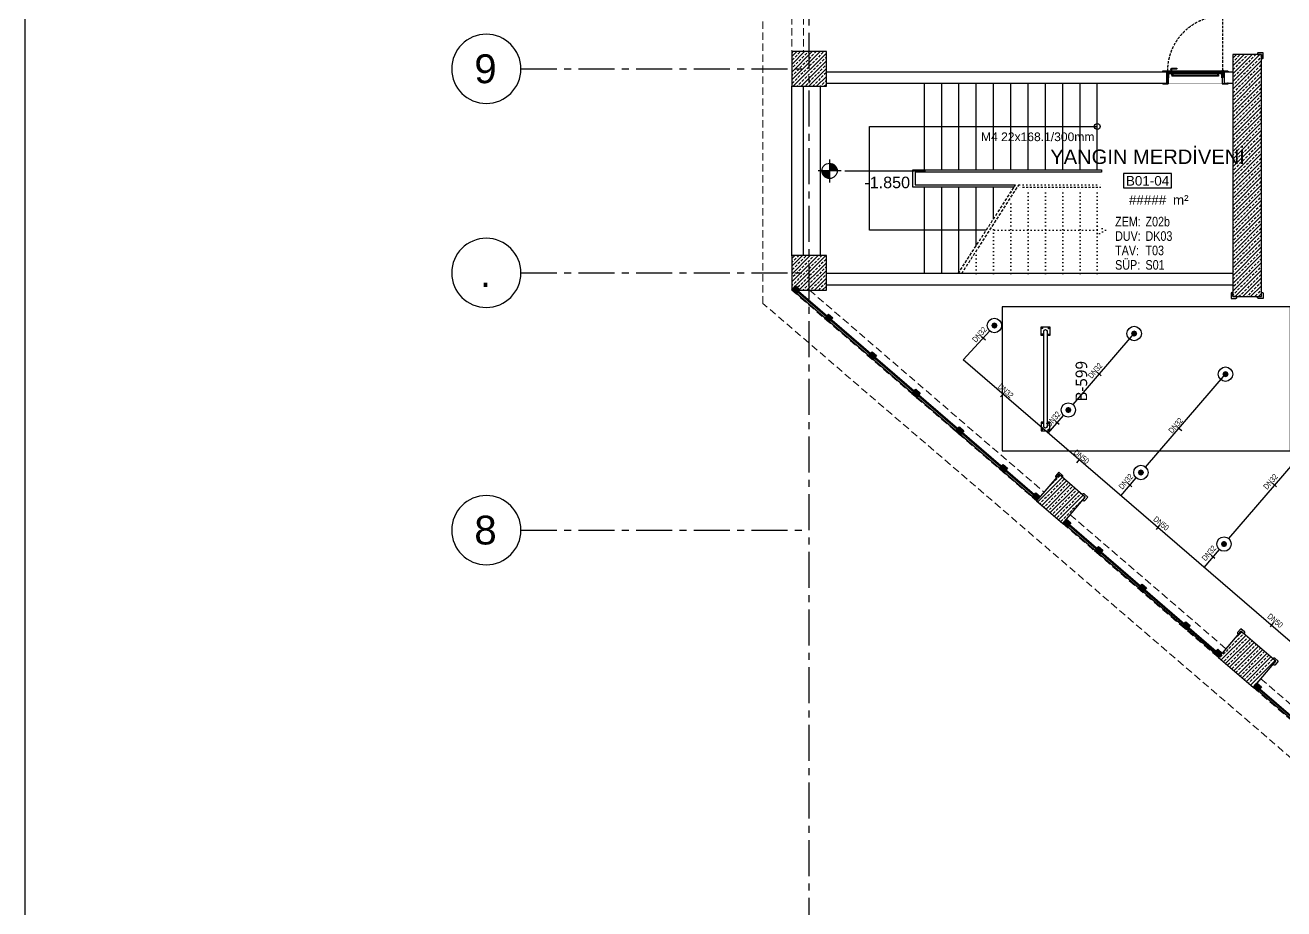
# Model space of a CAD drawing. Header units: millimetres. Extents: x -379292 to 1221486, y 92049 to 447512.
# Drawn here: x 272528 to 294363, y 146253 to 161577 of the extents above; entities that cross this region are included whole.
import ezdxf
from ezdxf.enums import TextEntityAlignment as Align
from ezdxf.lldxf.tags import DXFTag

# ---------------------------------------------------------------- set-up
doc = ezdxf.new("R2010")
doc.units = ezdxf.units.MM
for name, pattern in [('( Hidden )', [0.375, 0.25, -0.125]), ('CENTER', [2, 1.25, -0.25, 0.25, -0.25]), ('DOT', [6.35, 0, -6.35]), ('HIDDEN', [9.525, 6.35, -3.175])]:
    doc.linetypes.add(name, pattern=pattern)
for name, color, linetype in [('-M-YNGN-BORUID', 7, 'Continuous'), ('-M-YNGN-BORUUZUN', 7, 'Continuous'), ('-M-YNGN-BORUYUK', 7, 'Continuous'), ('-M-YNGN-SPR-YUK', 7, 'Continuous'), ('-M-YNGN-ZON5-CAP-', 7, 'Continuous'), ('-M-YNGN-ZON5-SPR-', 7, 'Continuous'), ('010-05', 1, 'Continuous'), ('05_AXIS', 211, 'CENTER'), ('05_AXIS NAME', 7, 'Continuous'), ('05_CONCRETE VIEW', 142, 'Continuous'), ('05_DOOR', 2, 'Continuous'), ('05_EQUIPMENT', 1, 'Continuous'), ('05_HANDRAIL', 153, 'Continuous'), ('05_HATCH 1', 101, 'Continuous'), ('05_HATCH CONCRETE', 141, 'Continuous'), ('05_HATCH SOLID-1', 252, 'Continuous'), ('05_HATCH SOLID-2', 253, 'Continuous'), ('05_MATERIAL TEXT', 112, 'Continuous'), ('05_PLAN LEVEL', 2, 'Continuous'), ('05_ROOM M2', 161, 'Continuous'), ('05_ROOM NAME', 153, 'Continuous'), ('05_ROOM NUMBER', 152, 'Continuous'), ('05_STAIRS', 52, 'Continuous'), ('05_STAIRS ARROW', 2, 'Continuous'), ('05_STEEL HIDDEN', 61, 'HIDDEN'), ('05_SYMBOL', 2, 'Continuous'), ('05_TEXT 2.5', 212, 'Continuous'), ('05_WALL', 3, 'Continuous'), ('202-A-Y-MahalAd', 141, 'Continuous')]:
    doc.layers.add(name, color=color, linetype=linetype)
doc.layers.add('-M-YNGN-SPR-CAPCIZGI', color=188, linetype='Continuous', plot=False)
doc.layers.add('-M-YNGN-ZON5', color=11, linetype='SP', lineweight=30)
doc.layers.add('06_FORMWORK HIDDEN', color=252, linetype='HIDDEN2', lineweight=0)
doc.styles.add('CIZGI', font='tahoma.ttf', dxfattribs={"width": 0.8, "oblique": 20})
doc.styles.add('DIM', font='arial.ttf')
doc.styles.add('HCAD', font='HCAD.SHX', dxfattribs={"width": 0.8, "height": 0.2})
doc.styles.add('PIPESIZE', font='hcad.shx', dxfattribs={"width": 0.8})
doc.styles.add('SPR-NOT', font='romans.shx')
doc.styles.get("Standard").update_dxf_attribs({"font": 'segoeuil.ttf'})
doc.styles.add('YAZI-2', font='arial.ttf', dxfattribs={"height": 2})
doc.styles.add('YAZI-2.5', font='arial.ttf', dxfattribs={"height": 2.5})
doc.styles.add('YAZI-3', font='arial.ttf', dxfattribs={"height": 3})
doc.styles.add('YAZI-5', font='arial.ttf', dxfattribs={"height": 5})
tags = doc.linetypes.add('HIDDEN2', pattern=[0.1875, 0.125, -0.0625]).pattern_tags.tags
tags[6:7] = [DXFTag(74, 4), DXFTag(75, 0), DXFTag(340, '0'), DXFTag(46, 0.0), DXFTag(50, 0.0), DXFTag(44, 0.0), DXFTag(45, 0.0)]
tags[4:5] = [DXFTag(74, 4), DXFTag(75, 0), DXFTag(340, '0'), DXFTag(46, 0.0), DXFTag(50, 0.0), DXFTag(44, 0.0), DXFTag(45, 0.0)]
doc.linetypes.add('SP', pattern='A,2,-0.1,["SP",CIZGI,S=0.14,R=0.2,X=0,Y=-0.07],-0.255', length=2.355)
pattern_1 = [(270, (-695728.2336, -3493868.9414), (1.3748153225, -2.38125), [1.5875, -3.175]), (30, (-695728.2336, -3493868.9414), (1.3748153315, 2.3812499948), [1.5875, -3.175]), (330, (-695728.2336, -3493868.9414), (2.749630654, -5.2e-09), [-3.175, 1.5875])]
pattern_2 = [(225, (905000, -3e-07), (67.351921, -67.351921), []), (225, (904932.65, -3e-07), (67.351921, -67.351921), [47.625, -23.8125])]

# ---------------------------------------------------------------- blocks, each defined once
blk = doc.blocks.new('AWAKS ADI')
at = {"layer": '05_AXIS NAME', "color": 2}
blk.add_circle((0, 0), 6, dxfattribs=at)
at = {"layer": '05_AXIS NAME', "style": 'YAZI-5'}
blk.add_attdef('AKSADI', text='', height=5, dxfattribs=at).set_placement((0, 0), align=Align.MIDDLE_CENTER)
blk = doc.blocks.new('202_Aks')
at = {"layer": '05_AXIS', "ltscale": 500}
for p, q in [((0, -182300), (0, 5000)), ((-5000, -117300), (0, -117300)), ((-5000, -120838), (0, -120838)), ((-5000, -125300), (0, -125300))]:
    blk.add_line(p, q, dxfattribs=at)
at = {"layer": '05_AXIS NAME'}
ref = blk.add_blockref('AWAKS ADI', (-5600, -117300), dxfattribs=dict(at, xscale=-100, yscale=100, zscale=100))
ref.add_attrib('AKSADI', '9', dxfattribs={"height": 500, "style": 'YAZI-5'}).set_placement((-5614, -117298), align=Align.MIDDLE_CENTER)
ref = blk.add_blockref('AWAKS ADI', (-5600, -120838), dxfattribs=dict(at, xscale=-100, yscale=100, zscale=100))
ref.add_attrib('AKSADI', '.', dxfattribs={"height": 500, "style": 'YAZI-5'}).set_placement((-5614, -120835), align=Align.MIDDLE_CENTER)
ref = blk.add_blockref('AWAKS ADI', (-5600, -125300), dxfattribs=dict(at, xscale=-100, yscale=100, zscale=100))
ref.add_attrib('AKSADI', '8', dxfattribs={"height": 500, "style": 'YAZI-5'}).set_placement((-5614, -125298), align=Align.MIDDLE_CENTER)
blk = doc.blocks.new('başlık')
at = {"layer": '05_MATERIAL TEXT', "style": 'DIM', "width": 0.8}
for s, p in [('ZEM:', (0, 50)), ('DUV:', (0, -100)), ('TAV:', (0, -250)), ('SÜP:', (0, -400))]:
    blk.add_text(s, height=100, dxfattribs=at).set_placement(p, align=Align.MIDDLE_LEFT)
blk = doc.blocks.new('MAHAL')
at = {"layer": '05_ROOM NUMBER'}
blk.add_lwpolyline([(-5.46, -10.75), (4.54, -10.75), (4.54, -7.75), (-5.46, -7.75)], close=True, dxfattribs=at)
at = {"layer": '05_HATCH SOLID-1', "xscale": 0.02, "yscale": 0.02, "zscale": 0.02}
blk.add_blockref('başlık', (-7.21, -18.75), dxfattribs=at)
at = {"layer": '05_MATERIAL TEXT', "style": 'DIM', "width": 0.8}
for tag, p in [('ZEMİN', (-0.89, -17.75)), ('DUVAR', (-0.89, -20.75)), ('TAVAN', (-0.89, -23.75)), ('SÜPÜRGELİK', (-0.89, -26.75))]:
    blk.add_attdef(tag, text='', height=2, dxfattribs=at).set_placement(p, align=Align.MIDDLE_LEFT)
at = {"layer": '05_ROOM M2', "insert": (6.45, -13.24), "char_height": 2, "attachment_point": 5, "style": 'YAZI-2'}
blk.add_mtext_dynamic_manual_height_columns('m²', width=6.9387, gutter_width=625, heights=[0], dxfattribs=at)
at = {"layer": '05_ROOM M2', "style": 'YAZI-2'}
blk.add_attdef('MAHALM2', text='', height=2, dxfattribs=at).set_placement((-0.46, -13.25), align=Align.MIDDLE_CENTER)
at = {"layer": '05_ROOM NAME', "style": 'YAZI-3'}
for tag, p in [('INGMAHALADI', (-0.46, 0.75)), ('TURMAHALADI', (-0.46, -4.25))]:
    blk.add_attdef(tag, text='', height=3, dxfattribs=at).set_placement(p, align=Align.MIDDLE_CENTER)
at = {"layer": '05_ROOM NUMBER', "style": 'YAZI-2'}
blk.add_attdef('MAHALNO', text='', height=2, dxfattribs=at).set_placement((-0.46, -9.25), align=Align.MIDDLE_CENTER)
blk = doc.blocks.new('202_Vida')
at = {"color": 0, "linetype": 'ByBlock', "ltscale": 0.2}
for points in [[(1, 0), (-1, 0)], [(0, 1), (0, -1)]]:
    blk.add_lwpolyline(points, dxfattribs=at)
at = {"color": 0, "linetype": 'ByBlock'}
for radius in [0.42, 0.23, 0.155]:
    blk.add_circle((0, 0), radius, dxfattribs=at)
blk = doc.blocks.new('202_Stoper')
at = {"color": 0, "linetype": 'ByBlock'}
for points in [[(-750, -30), (-750, -75), (-900, -75), (-900, 75), (-750, 75), (-750, 30)], [(750, -30), (750, -75), (900, -75), (900, 75), (750, 75), (750, 30)]]:
    blk.add_lwpolyline(points, dxfattribs=at)
blk.add_lwpolyline([(825, -30, 1), (825, 30), (-825, 30, 1), (-825, -30)], format="xyb", close=True, dxfattribs=at)
at = {"color": 0, "linetype": 'ByBlock', "yscale": 10, "zscale": 10, "rotation": 180}
for p, xscale in [((-877, 53), -10), ((-772, 53), 10), ((772, 53), -10), ((877, 53), 10)]:
    blk.add_blockref('202_Vida', p, dxfattribs=dict(at, xscale=xscale))
at = {"color": 0, "linetype": 'ByBlock', "yscale": 10, "zscale": 10}
for p, xscale in [((-877, -52), 10), ((-772, -52), -10), ((772, -52), 10), ((877, -52), -10)]:
    blk.add_blockref('202_Vida', p, dxfattribs=dict(at, xscale=xscale))
blk = doc.blocks.new('202_Mahalblok')
at = {"color": 0, "linetype": 'ByBlock', "flags": 128}
blk.add_lwpolyline([(0, 0), (0, 5000), (2500, 5000), (2500, 0)], close=True, dxfattribs=at)
at = {"color": 252}
blk.add_blockref('202_Stoper', (1250, 750), dxfattribs=at)
at = {"color": 0, "linetype": 'ByBlock', "ltscale": 25}
blk.add_attdef('MAHALNO', text='', height=200, dxfattribs=at).set_placement((1209, 1390), align=Align.BOTTOM_CENTER)
blk = doc.blocks.new('202_KorkulukDikme')
at = {"ltscale": 25}
h = blk.add_hatch(color=253, dxfattribs=at)
h.dxf.hatch_style = 1
h.paths.add_polyline_path([(-50, 0), (-50, 100), (50, 100), (50, 0)])
at = {"color": 0, "linetype": 'ByBlock', "ltscale": 25}
blk.add_lwpolyline([(-50, 0), (-50, 100), (50, 100), (50, 0)], close=True, dxfattribs=at)
blk = doc.blocks.new('*U20')
at = {"ltscale": 25}
h = blk.add_hatch(color=253, dxfattribs=at)
h.dxf.hatch_style = 1
h.paths.add_polyline_path([(100, 60), (5502, 60), (5502, 10), (100, 10)])
at = {"color": 0, "linetype": 'ByBlock', "ltscale": 25}
blk.add_lwpolyline([(100, 60), (5502, 60), (5502, 10), (100, 10)], close=True, dxfattribs=at)
blk.add_lwpolyline([(100, 45), (5502, 45)], dxfattribs=at)
at = {"ltscale": 25}
for p in [(50, 0), (801, 0), (1801, 0), (2801, 0), (3801, 0), (4801, 0), (5552, 0)]:
    blk.add_blockref('202_KorkulukDikme', p, dxfattribs=at)
blk = doc.blocks.new('*U21')
at = {"ltscale": 25}
h = blk.add_hatch(color=253, dxfattribs=at)
h.dxf.hatch_style = 1
h.paths.add_polyline_path([(100, 60), (3462, 60), (3462, 10), (100, 10)])
at = {"color": 0, "linetype": 'ByBlock', "ltscale": 25}
blk.add_lwpolyline([(100, 60), (3462, 60), (3462, 10), (100, 10)], close=True, dxfattribs=at)
blk.add_lwpolyline([(100, 45), (3462, 45)], dxfattribs=at)
at = {"ltscale": 25}
for p in [(50, 0), (781, 0), (1781, 0), (2781, 0), (3512, 0)]:
    blk.add_blockref('202_KorkulukDikme', p, dxfattribs=at)
blk = doc.blocks.new('*U22')
at = {"ltscale": 25}
h = blk.add_hatch(color=253, dxfattribs=at)
h.dxf.hatch_style = 1
h.paths.add_polyline_path([(100, 60), (4998, 60), (4998, 10), (100, 10)])
at = {"color": 0, "linetype": 'ByBlock', "ltscale": 25}
blk.add_lwpolyline([(100, 60), (4998, 60), (4998, 10), (100, 10)], close=True, dxfattribs=at)
blk.add_lwpolyline([(100, 45), (4998, 45)], dxfattribs=at)
at = {"ltscale": 25}
for p in [(50, 0), (1049, 0), (2049, 0), (3049, 0), (4049, 0), (5048, 0)]:
    blk.add_blockref('202_KorkulukDikme', p, dxfattribs=at)
blk = doc.blocks.new('*U85')
at = {"layer": '05_HANDRAIL', "color": 8}
blk.add_lwpolyline([(-1444, 1500), (-3200, 1500), (-3200, 1800), (70, 1800), (70, 1760), (-3160, 1760), (-3160, 1540), (-1418, 1540)], dxfattribs=at)
at = {"layer": '05_HANDRAIL', "color": 8, "linetype": 'DOT', "ltscale": 10}
blk.add_lwpolyline([(-1352, 1540), (50, 1540), (50, 1500), (-1384, 1500)], dxfattribs=at)
at = {"layer": '05_STAIRS', "color": 8, "flags": 128}
for points in [[(-3000, 1800), (-3000, 3300)], [(-2700, 1800), (-2700, 3300)], [(-2400, 1800), (-2400, 3300)], [(-2100, 1800), (-2100, 3300)], [(-1800, 1800), (-1800, 3300)], [(-1500, 1800), (-1500, 3300)], [(-1200, 1800), (-1200, 3300)], [(-900, 1800), (-900, 3300)], [(-600, 1800), (-600, 3300)], [(-300, 1800), (-300, 3300)], [(0, 1800), (0, 3300)], [(-1928, 750), (-3000, 750), (-3950, 750), (-3950, 2550), (0, 2550)], [(-1444, 1500), (-3200, 1500), (-3200, 1800), (0, 1800)], [(-3000, 0), (-3000, 1500)], [(-2700, 0), (-2700, 1500)], [(-2400, 0), (-2400, 1500)], [(-2100, 484), (-2100, 1500)], [(-1800, 949), (-1800, 1500)]]:
    blk.add_lwpolyline(points, dxfattribs=at)
at = {"layer": '05_STAIRS', "color": 8, "linetype": '( Hidden )', "ltscale": 200}
for points in [[(-2413, 0), (-1418, 1540)], [(-2353, 0), (-1358, 1540)]]:
    blk.add_lwpolyline(points, dxfattribs=at)
at = {"layer": '05_STAIRS', "color": 8, "linetype": 'DOT', "ltscale": 10, "flags": 128}
for points in [[(-1500, 1413), (-1500, 1500)], [(-1500, 0), (-1500, 1321)], [(0, 1500), (-1384, 1500)], [(-1200, 0), (-1200, 1500)], [(-900, 0), (-900, 1500)], [(-600, 0), (-600, 1500)], [(-300, 0), (-300, 1500)], [(0, 0), (0, 1500)], [(0, 750), (-1869, 750)], [(-1800, 0), (-1800, 856)], [(0, 825), (0, 675), (145, 750), (0, 825)], [(-2100, 0), (-2100, 392)]]:
    blk.add_lwpolyline(points, dxfattribs=at)
at = {"layer": '05_STAIRS ARROW', "color": 8, "ltscale": 2}
blk.add_circle((0, 2550), 50, dxfattribs=at)
blk = doc.blocks.new('PLAN KOT IKILI')
at = {"layer": '05_PLAN LEVEL'}
h = blk.add_hatch(color=2, dxfattribs=at)
h.paths.add_polyline_path([(0, 2), (0, 0), (2, 0, 0.414214)])
h.paths.add_polyline_path([(0, 0), (-2, 0, 0.414214), (0, -2)])
at = {"layer": '05_PLAN LEVEL', "color": 2}
for p, q in [((3, 0), (-3, 0)), ((0, 3), (0, -3)), ((4, 0), (25, 0))]:
    blk.add_line(p, q, dxfattribs=at)
blk.add_circle((0, 0), 2, dxfattribs=at)
at = {"layer": '05_PLAN LEVEL', "style": 'YAZI-3'}
for tag, p in [('BITMISKOT', (15, 3)), ('KABAKOT', (15, -3))]:
    blk.add_attdef(tag, text='', height=3, dxfattribs=at).set_placement(p, align=Align.MIDDLE)
blk = doc.blocks.new('bariyer')
at = {"color": 8, "ltscale": 25}
blk.add_lwpolyline([(0, -70), (15, -70, 0.414214), (30, -55), (30, 30), (-55, 30, 0.414214), (-70, 15), (-70, 0), (0, 0)], format="xyb", close=True, dxfattribs=at)
blk = doc.blocks.new('VIDA')
at = {"layer": '05_EQUIPMENT'}
h = blk.add_hatch(dxfattribs=at)
h.set_pattern_fill('LINE', color=256, scale=0.1, angle=150, style=0)
h.set_pattern_definition([(330, (-3585.31887, 6072.20274), (0.03125, 0.05412658774), [])])
h.paths.add_polyline_path([(-0.1, -0.3), (-0.1, -1.7), (0.1, -1.7), (0.1, -0.3)])
h.paths.add_polyline_path([(-0.1, -0.3), (0.1, -0.3), (0, 0)])
for p, q in [((-0.1, -0.3), (0, 0)), ((0.1, -0.3), (0, 0)), ((0, -2), (-0.2, -2)), ((0.1, -1.7), (-0.1, -1.7)), ((0.1, -2), (-0.1, -2)), ((0, -2), (0, -2)), ((0.2, -2), (0, -2)), ((0, -2), (0, -2)), ((0, -2), (0, -2))]:
    blk.add_line(p, q, dxfattribs=at)
for points in [[(-0.2, -2), (-0.1, -2), (-0.1, -0.3)], [(0.2, -2), (0.1, -2), (0.1, -0.3)]]:
    blk.add_lwpolyline(points, dxfattribs=at)
blk = doc.blocks.new('*U100')
at = {"color": 8}
blk.add_wipeout([(0, 5), (0, -206), (1000, -206), (1000, 5)], dxfattribs=at)
at = {"layer": '010-05', "ltscale": 7}
h = blk.add_hatch(dxfattribs=at)
h.set_pattern_fill('ANSI37', color=8, scale=0.1, angle=540, style=0)
h.set_pattern_definition([(225, (19752.8965, 13790.6787), (0.224506403, -0.224506403), []), (315, (19752.8965, 13790.6787), (0.224506403, 0.224506403), [])])
edge = h.paths.add_edge_path(flags=16)
edge.add_line((28, -35), (28, -44))
edge.add_line((28, -44), (22, -44))
edge.add_line((22, -44), (22, -37))
edge.add_arc((26, -39), 4.69, 56.5428, 159.2569, ccw=False)
edge = h.paths.add_edge_path()
edge.add_line((29, -33), (29, -45))
edge.add_line((29, -45), (21, -45))
edge.add_line((21, -45), (21, -31))
edge.add_line((21, -31), (34, -31))
edge.add_line((34, -31), (32, -31))
edge.add_arc((32, -34), 2.82, 91.1093, 165.5986)
edge = h.paths.add_edge_path(flags=16)
edge.add_arc((32, -34), 3.82, 143.4668, 165.5986, ccw=False)
edge.add_line((29, -32), (22, -32))
edge.add_line((22, -32), (22, -35))
edge.add_arc((26, -42), 8.25, 70.1103, 120.2945, ccw=False)
edge.add_line((28, -34), (28, -33))
edge.add_line((28, -33), (29, -33))
h = blk.add_hatch(dxfattribs=at)
h.set_pattern_fill('ANSI37', color=8, scale=0.1, angle=540, style=0)
h.set_pattern_definition([(315, (-21740.32198, 13790.6787), (-0.224506403, -0.224506403), []), (225, (-21740.32198, 13790.6787), (-0.224506403, 0.224506403), [])])
edge = h.paths.add_edge_path(flags=16)
edge.add_line((972, -35), (972, -44))
edge.add_line((972, -44), (978, -44))
edge.add_line((978, -44), (978, -37))
edge.add_arc((974, -39), 4.69, 20.7431, 123.4572)
edge = h.paths.add_edge_path()
edge.add_line((971, -33), (971, -45))
edge.add_line((971, -45), (979, -45))
edge.add_line((979, -45), (979, -31))
edge.add_line((979, -31), (966, -31))
edge.add_line((966, -31), (968, -31))
edge.add_arc((968, -34), 2.82, 14.4014, 88.8907, ccw=False)
edge = h.paths.add_edge_path(flags=16)
edge.add_arc((968, -34), 3.82, 14.4014, 36.5332)
edge.add_line((971, -32), (978, -32))
edge.add_line((978, -32), (978, -35))
edge.add_arc((974, -42), 8.25, 59.7055, 109.8897)
edge.add_line((972, -34), (972, -33))
edge.add_line((972, -33), (971, -33))
at = {"layer": '05_HATCH 1'}
h = blk.add_hatch(dxfattribs=at)
h.set_pattern_fill('HONEY', color=8, scale=0.5, angle=270, style=0)
h.set_pattern_definition(pattern_1)
h.paths.add_polyline_path([(40, -3), (44, -9), (956, -9), (960, -3)])
h = blk.add_hatch(dxfattribs=at)
h.set_pattern_fill('HONEY', color=8, scale=0.5, angle=270, style=0)
h.set_pattern_definition(pattern_1)
h.paths.add_polyline_path([(40, -15), (44, -10), (956, -10), (960, -15)])
at = {"color": 8, "linetype": 'HIDDEN', "ltscale": 7}
blk.add_line((21, 21), (21, 973), dxfattribs=at)
at = {"color": 8, "ltscale": 7}
for p, q in [((22, 10), (948, 10)), ((22, 10), (978, 10)), ((22, 9), (22, 10)), ((27, 2), (27, 1)), ((27, 2), (37, 2)), ((27, 1), (37, 1)), ((37, 5), (36, 5)), ((37, 9), (963, 9)), ((963, 2), (37, 2)), ((37, 2), (44, -9)), ((37, 1), (43, -9)), ((905, 60), (822, 60)), ((905, 50), (822, 50)), ((942, 15), (897, 15)), ((897, 15), (897, 10)), ((915, 40), (915, 15)), ((925, 40), (925, 15)), ((942, 15), (942, 10)), ((963, 2), (956, -9)), ((963, 1), (957, -9)), ((963, 5), (964, 5)), ((973, 2), (963, 2)), ((973, 1), (963, 1)), ((973, 2), (973, 1)), ((978, 9), (978, 10)), ((978, 9), (978, 10)), ((963, -27), (22, -27)), ((22, -27), (963, -27)), ((22, -28), (22, -27)), ((963, -28), (22, -28)), ((978, -28), (22, -28)), ((43, -9), (27, -9)), ((27, -20), (37, -20)), ((27, -20), (27, -21)), ((27, -21), (37, -21)), ((33, -28), (963, -28)), ((37, -23), (36, -23)), ((37, -20), (43, -9)), ((37, -21), (44, -10)), ((963, -21), (37, -21)), ((956, -9), (44, -9)), ((956, -10), (44, -10)), ((96, -58), (96, -38)), ((909, -58), (96, -58)), ((96, -58), (96, -78)), ((96, -78), (909, -78)), ((116, -38), (116, -58)), ((889, -38), (889, -58)), ((909, -58), (909, -38)), ((909, -58), (909, -78)), ((963, -21), (956, -10)), ((963, -20), (957, -9)), ((957, -9), (973, -9)), ((973, -20), (963, -20)), ((973, -21), (963, -21)), ((963, -23), (964, -23)), ((973, -20), (973, -21)), ((978, -28), (978, -27)), ((978, -28), (978, -27))]:
    blk.add_line(p, q, dxfattribs=at)
at = {"color": 8, "ltscale": 7, "flags": 128}
for points in [[(36, -101, -1), (34, -101), (34, -85), (32, -85), (32, -101, 1), (38, -101), (38, -35, 1), (30, -35), (30, -45), (20, -45), (20, 10), (-68, 10), (-68, 0), (-58, 0), (-58, 2), (-66, 2), (-66, 8), (18, 8), (18, -47), (32, -47), (32, -35, -1), (36, -35)], [(964, -101, 1), (966, -101), (966, -85), (968, -85), (968, -101, -1), (962, -101), (962, -35, -1), (970, -35), (970, -45), (980, -45), (980, 10), (1068, 10), (1068, 0), (1058, 0), (1058, 2), (1066, 2), (1066, 8), (982, 8), (982, -47), (968, -47), (968, -35, 1), (964, -35)]]:
    blk.add_lwpolyline(points, format="xyb", close=True, dxfattribs=at)
at = {"color": 8, "ltscale": 7}
for points in [[(37, 5), (37, 9), (22, 9), (22, -27), (37, -27), (37, -23)], [(36, 5), (36, 8), (23, 8), (23, -26), (36, -26), (36, -23)], [(963, 5), (963, 9), (978, 9), (978, -27), (963, -27), (963, -23)], [(964, 5), (964, 8), (977, 8), (977, -26), (964, -26), (964, -23)], [(86, -28), (86, -38), (128, -38), (128, -28)], [(919, -28), (919, -38), (877, -38), (877, -28)]]:
    blk.add_lwpolyline(points, dxfattribs=at)
for points in [[(32, -55), (32, -210), (-68, -210), (-68, -200), (-58, -200), (-58, -202), (-66, -202), (-66, -208), (30, -208), (30, -55)], [(29, -57), (20, -57), (20, -83), (30, -93), (30, -106), (28, -106), (28, -94), (18, -84), (18, -55), (29, -55)], [(40, -3), (44, -9), (956, -9), (960, -3)], [(40, -15), (44, -10), (956, -10), (960, -15)], [(968, -55), (968, -210), (1068, -210), (1068, -200), (1058, -200), (1058, -202), (1066, -202), (1066, -208), (970, -208), (970, -55)], [(971, -57), (980, -57), (980, -83), (970, -93), (970, -106), (972, -106), (972, -94), (982, -84), (982, -55), (971, -55)]]:
    blk.add_lwpolyline(points, close=True, dxfattribs=at)
for radius in [10.1, 6.72]:
    blk.add_circle((21, 21), radius, dxfattribs=at)
at = {"color": 8, "linetype": 'HIDDEN', "ltscale": 7}
blk.add_arc((18, 13), 960, 359.7875, 89.8098, dxfattribs=at)
at = {"color": 8, "ltscale": 7}
for centre, radius, start, end in [((822, 55), 5, 90, 270), ((905, 40), 20, 0, 90), ((905, 40), 10, 0, 90)]:
    blk.add_arc(centre, radius, start, end, dxfattribs=at)
at = {"layer": '010-05', "color": 8, "ltscale": 7}
for points in [[(29, -33, -0.336971), (32, -31), (34, -31), (29, -31), (21, -31), (21, -45), (29, -45)], [(28, -34, 0.222538), (22, -35), (22, -32), (29, -32, 0.09687), (29, -33), (28, -33)], [(28, -44), (22, -44), (22, -37, -0.473637), (28, -35)], [(971, -33, 0.336971), (968, -31), (966, -31), (971, -31), (979, -31), (979, -45), (971, -45)], [(972, -34, -0.222538), (978, -35), (978, -32), (971, -32, -0.09687), (971, -33), (972, -33)], [(972, -44), (978, -44), (978, -37, 0.473637), (972, -35)]]:
    blk.add_lwpolyline(points, format="xyb", close=True, dxfattribs=at)
at = {"layer": '05_STEEL HIDDEN', "color": 8, "ltscale": 7}
for points in [[(17, -48), (17, -23), (11, -23), (11, -49), (23, -77), (23, -99), (29, -99), (29, -76)], [(983, -48), (983, -23), (989, -23), (989, -49), (977, -77), (977, -99), (971, -99), (971, -76)]]:
    blk.add_lwpolyline(points, close=True, dxfattribs=at)
at = {"layer": '05_STEEL HIDDEN', "color": 8, "ltscale": 7, "flags": 128}
for points in [[(17, -23), (18, -23), (18, -48), (30, -76), (30, -99), (29, -99)], [(983, -23), (982, -23), (982, -48), (970, -76), (970, -99), (971, -99)]]:
    blk.add_lwpolyline(points, dxfattribs=at)
at = {"layer": '05_WALL', "color": 8, "ltscale": 20}
for points in [[(0, 0), (0, -200)], [(1000, 0), (1000, -200)]]:
    blk.add_lwpolyline(points, dxfattribs=at)
at = {"color": 8, "ltscale": 7, "yscale": 10, "zscale": 10, "rotation": 180}
for p, xscale in [((25, -65), -10), ((975, -65), 10)]:
    blk.add_blockref('VIDA', p, dxfattribs=dict(at, xscale=xscale))
blk = doc.blocks.new('OtoParkBodrumKatMimari')
at = {"layer": '05_HATCH CONCRETE'}
h = blk.add_hatch(dxfattribs=at)
h.set_pattern_fill('ANSI33', color=8, scale=15, angle=180, style=0)
h.set_pattern_definition(pattern_2)
h.paths.add_polyline_path([(5300, 59700), (5300, 60300), (4700, 60300), (4700, 59700)])
h = blk.add_hatch(dxfattribs=at)
h.set_pattern_fill('ANSI33', color=8, scale=15, angle=180, style=0)
h.set_pattern_definition(pattern_2)
h.paths.add_polyline_path([(5300, 56162), (5300, 56762), (4700, 56762), (4700, 56162)])
h = blk.add_hatch(dxfattribs=at)
h.set_pattern_fill('ANSI33', color=8, scale=15, angle=180, style=0)
h.set_pattern_definition(pattern_2)
h.paths.add_polyline_path([(9792, 52572), (9337, 52963), (8946, 52508), (9400, 52117)])
h = blk.add_hatch(dxfattribs=at)
h.set_pattern_fill('ANSI33', color=8, scale=15, angle=180, style=0)
h.set_pattern_definition(pattern_2)
h.paths.add_polyline_path([(13098, 49726), (12492, 50248), (12100, 49793), (12707, 49271)])
at = {"color": 5}
for points in [[(5300, 59700), (5300, 60300), (4700, 60300), (4700, 59700)], [(5300, 56162), (5300, 56762), (4700, 56762), (4700, 56162)], [(9792, 52572), (9337, 52963), (8946, 52508), (9400, 52117)], [(13098, 49726), (12492, 50248), (12100, 49793), (12707, 49271)]]:
    blk.add_lwpolyline(points, close=True, dxfattribs=at)
at = {"layer": '05_CONCRETE VIEW'}
blk.add_lwpolyline([(5200, 56760), (5200, 59700)], dxfattribs=at)
at = {"layer": '05_WALL', "color": 8}
for points in [[(5300, 59950), (12350, 59950)], [(4700, 56760), (4700, 59700)], [(4900, 56760), (4900, 59700)], [(5300, 59750), (12350, 59750)], [(12350, 56450), (5300, 56450)], [(12350, 56250), (5300, 56250)]]:
    blk.add_lwpolyline(points, dxfattribs=at)
at = {"layer": '06_FORMWORK HIDDEN', "linetype": 'HIDDEN', "ltscale": 20}
for p, q in [((4200, 55933), (4200, 178100)), ((4700, 66800), (4700, 60300)), ((4900, 66800), (4900, 60300)), ((4700, 59700), (4700, 56762)), ((4900, 59700), (4900, 56762)), ((4700, 56162), (8946, 52508)), ((5007, 56162), (9076, 52660)), ((70114, -800), (4200, 55933)), ((9531, 52268), (12231, 49944)), ((9400, 52117), (12100, 49793)), ((12837, 49423), (16701, 46097)), ((12707, 49271), (16570, 45945))]:
    blk.add_line(p, q, dxfattribs=at)
blk.add_blockref('*U85', (10000, 56450))
at = {"layer": '05_AXIS'}
blk.add_blockref('202_Aks', (5000, 177300), dxfattribs=at)
at = {"layer": '05_HANDRAIL', "rotation": 319.2811306099715}
for name, p in [('*U20', (4700, 56162)), ('*U21', (9400, 52117)), ('*U22', (12707, 49271))]:
    blk.add_blockref(name, p, dxfattribs=at)
at = {"layer": '05_PLAN LEVEL'}
ref = blk.add_blockref('PLAN KOT IKILI', (5355, 58231), dxfattribs=dict(at, xscale=66.66666666666666, yscale=66.66666666666666, zscale=66.66666666666666))
ref.add_attrib('KABAKOT', '-1.850', dxfattribs={"height": 200, "style": 'YAZI-3'}).set_placement((6355, 58031), align=Align.MIDDLE)
at = {"layer": '05_ROOM NUMBER'}
ref = blk.add_blockref('MAHAL', (10910, 58830), dxfattribs=dict(at, xscale=83.33333333333333, yscale=83.33333333333333, zscale=83.33333333333333))
ref.add_attrib('TURMAHALADI', 'YANGIN MERDİVENİ', dxfattribs={"layer": '05_ROOM NAME', "height": 250, "style": 'YAZI-3'}).set_placement((10872, 58476), align=Align.MIDDLE_CENTER)
ref.add_attrib('MAHALNO', 'B01-04', dxfattribs={"height": 166.7, "style": 'YAZI-2'}).set_placement((10872, 58059), align=Align.MIDDLE_CENTER)
ref.add_attrib('MAHALM2', '#####', dxfattribs={"layer": '05_ROOM M2', "height": 166.7, "style": 'YAZI-2'}).set_placement((10872, 57726), align=Align.MIDDLE_CENTER)
ref.add_attrib('ZEMİN', 'Z02b', dxfattribs={"layer": '05_MATERIAL TEXT', "height": 166.7, "style": 'DIM', "width": 0.8}).set_placement((10836, 57351), align=Align.MIDDLE_LEFT)
ref.add_attrib('DUVAR', 'DK03', dxfattribs={"layer": '05_MATERIAL TEXT', "height": 166.7, "style": 'DIM', "width": 0.8}).set_placement((10836, 57101), align=Align.MIDDLE_LEFT)
ref.add_attrib('TAVAN', 'T03', dxfattribs={"layer": '05_MATERIAL TEXT', "height": 166.7, "style": 'DIM', "width": 0.8}).set_placement((10836, 56851), align=Align.MIDDLE_LEFT)
ref.add_attrib('SÜPÜRGELİK', 'S01', dxfattribs={"layer": '05_MATERIAL TEXT', "height": 166.7, "style": 'DIM', "width": 0.8}).set_placement((10836, 56601), align=Align.MIDDLE_LEFT)
at = {"layer": '05_SYMBOL', "color": 8}
blk.add_blockref('bariyer', (12850, 60250), dxfattribs=at)
for p, rotation in [((12350, 56050), 180), ((9337, 52963), 49.28113061911701), ((12492, 50248), 49.28113061911701)]:
    blk.add_blockref('bariyer', p, dxfattribs=dict(at, rotation=rotation))
at = {"layer": '05_SYMBOL', "color": 8, "xscale": -1}
for p, rotation in [((12850, 56050), 180), ((9792, 52572), 229.2811306152887), ((13098, 49726), 229.2811306152887)]:
    blk.add_blockref('bariyer', p, dxfattribs=dict(at, rotation=rotation))
at = {"layer": '202-A-Y-MahalAd', "color": 8, "ltscale": 25}
ref = blk.add_blockref('202_Mahalblok', (8350, 53375), dxfattribs=dict(at, xscale=-1, rotation=270))
ref.add_attrib('MAHALNO', 'B-599', dxfattribs={"layer": '0', "color": 0, "linetype": 'ByBlock', "ltscale": 25, "height": 200, "rotation": 90}).set_placement((9883, 54584), align=Align.BOTTOM_CENTER)
at = {"layer": '05_TEXT 2.5', "insert": (9950, 58745), "char_height": 150, "attachment_point": 9, "style": 'YAZI-2.5'}
blk.add_mtext_dynamic_manual_height_columns('\\A1;M4 22x168.1/300mm', width=4150.39, gutter_width=12.5, heights=[34.5], dxfattribs=at)
at = {"layer": '05_DOOR', "xscale": -1}
blk.add_blockref('*U100', (12200, 59950), dxfattribs=at)
at = {"layer": '05_HATCH CONCRETE'}
h = blk.add_hatch(dxfattribs=at)
h.set_pattern_fill('ANSI33', color=8, scale=15, angle=180, style=0)
h.set_pattern_definition(pattern_2)
h.paths.add_polyline_path([(12850, 60250), (12350, 60250), (12350, 56050), (12850, 56050)])
at = {"color": 5}
blk.add_lwpolyline([(12850, 60250), (12350, 60250), (12350, 56050), (12850, 56050)], close=True, dxfattribs=at)
at = {"layer": '05_HATCH SOLID-2', "color": 251, "ltscale": 25}
blk.add_lwpolyline([(150500, -8770), (-8600, -8770), (-8600, 187430)], dxfattribs=at)
blk = doc.blocks.new('SPRKL100')
at = {"layer": '-M-YNGN-SPR-CAPCIZGI'}
blk.add_line((0, 0.43), (0, -0.43), dxfattribs=at)
at = {"layer": '-M-YNGN-BORUID', "color": 0, "style": 'HCAD', "width": 0.8, "flags": 1}
blk.add_attdef('DIC', text='', height=0.4, dxfattribs=at).set_placement((0, -1.69), align=Align.CENTER)
at = {"layer": '-M-YNGN-BORUUZUN', "color": 0, "style": 'HCAD', "width": 0.7}
blk.add_attdef('BOY', text='', height=0.8, dxfattribs=at).set_placement((0, -1.08), align=Align.CENTER)
at = {"layer": '-M-YNGN-BORUYUK', "color": 6, "style": 'PIPESIZE', "width": 0.8}
blk.add_attdef('YUK', text='', height=0.5, dxfattribs=at).set_placement((0, 1.87), align=Align.CENTER)
at = {"color": 0, "style": 'PIPESIZE', "width": 0.7}
blk.add_attdef('CAP', text='', height=1, dxfattribs=at).set_placement((0, 0.45), align=Align.CENTER)
blk = doc.blocks.new('SP-C-UP-12')
at = {"ltscale": 10}
blk.add_line((0, 0), (0, 0), dxfattribs=at)
at = {"color": 1, "linetype": 'Continuous'}
blk.add_circle((0, 0), 12.5, dxfattribs=at)
at = {"ltscale": 10}
for points in [[(-5.4, 0), (-3.8, 3.8), (-3.8, -3.8), (0, 5.4)], [(-3.8, -3.8), (0, 5.4), (0, -5.4), (3.8, 3.8)], [(0, -5.4), (3.8, 3.8), (3.8, -3.8), (5.4, 0)]]:
    blk.add_solid(points, dxfattribs=at)
at = {"layer": '-M-YNGN-SPR-YUK', "style": 'SPR-NOT', "width": 0.5, "flags": 9}
for tag, p in [('YUK', (0, 17.8)), ('CAP', (0, 14.4)), ('TIP', (0.2, 10.8))]:
    blk.add_attdef(tag, text='', height=2.5, dxfattribs=at).set_placement(p, align=Align.MIDDLE_CENTER)
blk = doc.blocks.new('A$C69E8C7F8')
at = {"layer": '-M-YNGN-ZON5', "ltscale": 500}
for p, q in [((-8279.3, 5404.8), (-8232.9, 5454.9)), ((-8088.4, 5327.2), (-7982.4, 5450.4)), ((-2417.3, 359.4), (-8279.3, 5404.8)), ((-7962.5, 5218.9), (-7823.9, 5379.9)), ((-8131.3, 5277.4), (-8104.7, 5308.3)), ((-7818.3, 5094.8), (-7647.1, 5293.7)), ((-8005.4, 5169.1), (-7978.8, 5199.9)), ((-7861.2, 5044.9), (-7834.6, 5075.8))]:
    blk.add_line(p, q, dxfattribs=at)
at = {"layer": '-M-YNGN-ZON5-CAP-'}
ref = blk.add_blockref('SPRKL100', (-8243.7, 5442.5), dxfattribs=dict(at, xscale=10, yscale=10, zscale=10, rotation=49.28113061156347))
ref.add_attrib('CAP', 'DN32', dxfattribs={"layer": '0', "color": 0, "height": 10, "rotation": 49.2811, "style": 'PIPESIZE', "width": 0.7}).set_placement((-8247.1, 5445.4), align=Align.CENTER)
ref = blk.add_blockref('SPRKL100', (-8042.9, 5380), dxfattribs=dict(at, xscale=10, yscale=10, zscale=10, rotation=49.28113061156347))
ref.add_attrib('CAP', 'DN32', dxfattribs={"layer": '0', "color": 0, "height": 10, "rotation": 49.2811, "style": 'PIPESIZE', "width": 0.7}).set_placement((-8046.3, 5382.9), align=Align.CENTER)
ref = blk.add_blockref('SPRKL100', (-8211.4, 5343.7), dxfattribs=dict(at, xscale=10, yscale=10, zscale=10, rotation=319.2811306115636))
ref.add_attrib('CAP', 'DN32', dxfattribs={"layer": '0', "color": 0, "height": 10, "rotation": 319.2811, "style": 'PIPESIZE', "width": 0.7}).set_placement((-8208.5, 5347.1), align=Align.CENTER)
ref = blk.add_blockref('SPRKL100', (-8115.5, 5295.9), dxfattribs=dict(at, xscale=10, yscale=10, zscale=10, rotation=49.28113061156347))
ref.add_attrib('CAP', 'DN32', dxfattribs={"layer": '0', "color": 0, "height": 10, "rotation": 49.2811, "style": 'PIPESIZE', "width": 0.7}).set_placement((-8118.9, 5298.8), align=Align.CENTER)
ref = blk.add_blockref('SPRKL100', (-7903.2, 5284.8), dxfattribs=dict(at, xscale=10, yscale=10, zscale=10, rotation=49.28113061156347))
ref.add_attrib('CAP', 'DN32', dxfattribs={"layer": '0', "color": 0, "height": 10, "rotation": 49.2811, "style": 'PIPESIZE', "width": 0.7}).set_placement((-7906.6, 5287.7), align=Align.CENTER)
ref = blk.add_blockref('SPRKL100', (-8079.7, 5229.5), dxfattribs=dict(at, xscale=9.999999999999998, yscale=9.999999999999998, zscale=9.999999999999998, rotation=320.4485342901462))
ref.add_attrib('CAP', 'DN50', dxfattribs={"layer": '0', "color": 0, "height": 10, "rotation": 320.4485, "style": 'PIPESIZE', "width": 0.7}).set_placement((-8076.8, 5233), align=Align.CENTER)
ref = blk.add_blockref('SPRKL100', (-7989.6, 5187.5), dxfattribs=dict(at, xscale=10, yscale=10, zscale=10, rotation=49.28113061156347))
ref.add_attrib('CAP', 'DN32', dxfattribs={"layer": '0', "color": 0, "height": 10, "rotation": 49.2811, "style": 'PIPESIZE', "width": 0.7}).set_placement((-7993, 5190.5), align=Align.CENTER)
ref = blk.add_blockref('SPRKL100', (-7738.6, 5187.4), dxfattribs=dict(at, xscale=10, yscale=10, zscale=10, rotation=49.28113061156347))
ref.add_attrib('CAP', 'DN32', dxfattribs={"layer": '0', "color": 0, "height": 10, "rotation": 49.2811, "style": 'PIPESIZE', "width": 0.7}).set_placement((-7742, 5190.3), align=Align.CENTER)
ref = blk.add_blockref('SPRKL100', (-7941.5, 5113.9), dxfattribs=dict(at, xscale=9.999999999999998, yscale=9.999999999999998, zscale=9.999999999999998, rotation=320.4485342901462))
ref.add_attrib('CAP', 'DN50', dxfattribs={"layer": '0', "color": 0, "height": 10, "rotation": 320.4485, "style": 'PIPESIZE', "width": 0.7}).set_placement((-7938.6, 5117.3), align=Align.CENTER)
ref = blk.add_blockref('SPRKL100', (-7845.4, 5063.4), dxfattribs=dict(at, xscale=10, yscale=10, zscale=10, rotation=49.28113061156347))
ref.add_attrib('CAP', 'DN32', dxfattribs={"layer": '0', "color": 0, "height": 10, "rotation": 49.2811, "style": 'PIPESIZE', "width": 0.7}).set_placement((-7848.8, 5066.3), align=Align.CENTER)
ref = blk.add_blockref('SPRKL100', (-7743.8, 4945.2), dxfattribs=dict(at, xscale=9.999999999999998, yscale=9.999999999999998, zscale=9.999999999999998, rotation=320.4485342901462))
ref.add_attrib('CAP', 'DN50', dxfattribs={"layer": '0', "color": 0, "height": 10, "rotation": 320.4485, "style": 'PIPESIZE', "width": 0.7}).set_placement((-7740.9, 4948.7), align=Align.CENTER)
at = {"layer": '-M-YNGN-ZON5-SPR-', "ltscale": 25}
for p in [(-8224.8, 5464.3), (-7982.4, 5450.4), (-7823.9, 5379.9), (-8096.6, 5317.8), (-7970.7, 5209.4), (-7826.5, 5085.3)]:
    blk.add_blockref('SP-C-UP-12', p, dxfattribs=at)

msp = doc.modelspace()

# ---------------------------------------------------------------- block references
at = {"color": 8}
msp.add_blockref('OtoParkBodrumKatMimari', (281127.6, 100818.8), dxfattribs=at)

# ---------------------------------------------------------------- next in the draw order: block references
at = {"layer": '-M-YNGN-ZON5', "ltscale": 25, "xscale": 10, "yscale": 10, "zscale": 10}
msp.add_blockref('A$C69E8C7F8', (371590.7, 101725.1), dxfattribs=at)

doc.saveas('drawing.dxf')
